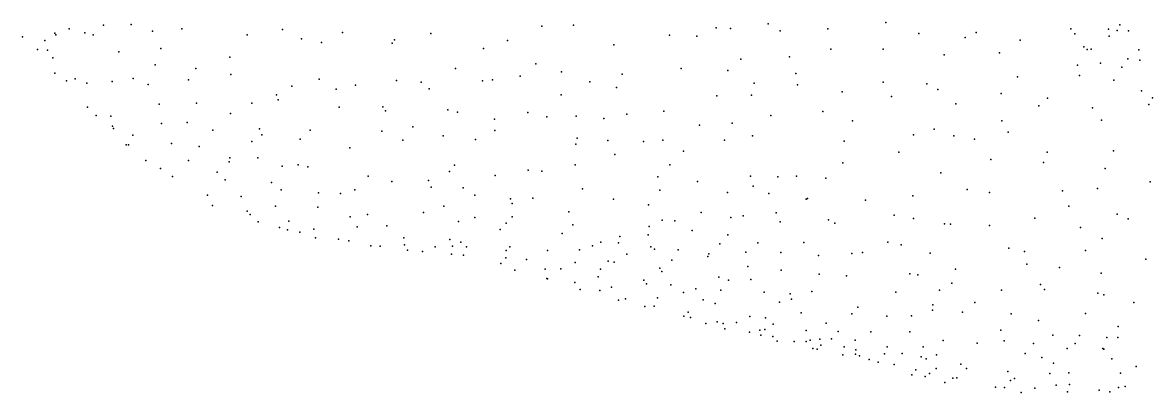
# Model space of a CAD drawing. Header units: metres. Extents: x -25 to 25, y -27.8 to 27.8.
# Drawn here: x -6.642 to -4.299, y -7.13 to -6.363 of the extents above; entities that cross this region are included whole.
import ezdxf

# ---------------------------------------------------------------- set-up
doc = ezdxf.new("R2010")
doc.units = ezdxf.units.M

msp = doc.modelspace()

# ---------------------------------------------------------------- linework, layer by layer
for p in [(-6.4743, -6.3683, -4.8825), (-6.4172, -6.3669, -5.9551), (-5.5658, -6.37, -6.3585), (-5.4996, -6.3684, -6.3891), (-5.0963, -6.3657, -4.2227), (-4.8521, -6.3629, -4.2882), (-4.3665, -6.3679, -6.8519), (-6.6424, -6.3928, -5.3778), (-6.5754, -6.385, -5.0719), (-6.5736, -6.3882, -5.7), (-6.5458, -6.3756, -5.7853), (-6.5133, -6.3839, -4.9572), (-6.4958, -6.3885, -5.8488), (-6.3729, -6.3808, -4.8027), (-6.3124, -6.3758, -6.0575), (-6.1763, -6.3885, -4.6492), (-6.1036, -6.3774, -4.5849), (-6.0639, -6.3969, -6.1939), (-5.9787, -6.3834, -6.2244), (-5.7959, -6.3855, -4.3594), (-5.3008, -6.3891, -6.5208), (-5.2443, -6.391, -6.5768), (-5.2042, -6.3736, -4.1956), (-5.1744, -6.3752, -6.6412), (-5.0714, -6.3799, -6.7194), (-4.9721, -6.3758, -6.7942), (-4.7838, -6.3858, -4.3186), (-4.6878, -6.394, -6.854), (-4.6648, -6.3832, -4.3426), (-4.4683, -6.3759, -3.3393), (-4.4598, -6.3863, -4.3775), (-4.39, -6.3763, -3.1327), (-4.3886, -6.3912, -3.8082), (-4.372, -6.3796, -3.883), (-4.3485, -6.3799, -4.3995), (-6.6115, -6.4184, -5.5091), (-6.596, -6.4002, -5.1378), (-6.5907, -6.4203, -5.2063), (-6.3559, -6.4166, -6.0038), (-6.0225, -6.4041, -4.5458), (-5.8759, -6.4057, -6.2517), (-5.8709, -6.3987, -4.4141), (-5.6867, -6.4167, -4.3083), (-5.6367, -6.3998, -6.3209), (-5.4163, -6.4094, -6.4112), (-4.9658, -6.4177, -4.2854), (-4.8576, -6.418, -6.8235), (-4.5738, -6.3996, -6.8579), (-4.4411, -6.4135, -3.4114), (-4.4342, -6.4186, -3.5398), (-4.4259, -6.4182, -3.6535), (-4.3273, -6.4192, -3.1163), (-6.5795, -6.4358, -5.6108), (-6.4425, -6.4235, -5.8911), (-6.2128, -6.4348, -4.7286), (-5.1526, -6.4389, -4.2382), (-5.0521, -6.4342, -4.2686), (-4.7308, -6.4296, -4.3601), (-4.6162, -6.4255, -4.39), (-4.3499, -6.4383, -3.193), (-4.325, -6.4411, -3.8458), (-6.3674, -6.4508, -4.8948), (-6.2828, -6.4579, -4.8207), (-5.7446, -6.458, -4.3782), (-5.5778, -6.4488, -6.3109), (-5.5247, -6.4649, -4.2718), (-5.2767, -6.4583, -4.2366), (-5.1795, -6.4625, -6.6172), (-4.4548, -6.4509, -4.4652), (-4.407, -6.4471, -3.4749), (-4.3624, -6.4556, -3.2899), (-6.5755, -6.4675, -5.3737), (-6.551, -6.484, -5.4966), (-6.5334, -6.4799, -5.2391), (-6.5091, -6.4883, -5.1573), (-6.4563, -6.4854, -5.8072), (-6.4132, -6.4789, -4.9954), (-6.2983, -6.4819, -5.9971), (-6.2103, -6.4708, -6.0686), (-6.0272, -6.4806, -6.144), (-5.8667, -6.4832, -4.4891), (-5.8161, -6.4865, -6.2086), (-5.6887, -6.484, -6.2442), (-5.6681, -6.4816, -4.3513), (-5.6107, -6.4741, -4.3075), (-5.4663, -6.4861, -6.3331), (-5.3988, -6.4698, -6.3768), (-5.125, -6.4884, -6.6529), (-5.0387, -6.4688, -6.7245), (-4.8573, -6.4866, -6.805), (-4.7667, -6.49, -6.8278), (-4.5793, -6.4754, -6.841), (-4.4504, -6.4725, -6.8341), (-4.3792, -6.4821, -4.52), (-6.382, -6.4916, -5.8852), (-6.116, -6.5128, -6.0774), (-6.0837, -6.4951, -4.6969), (-5.9921, -6.501, -4.6229), (-5.9517, -6.4925, -6.1529), (-5.799, -6.5005, -4.4543), (-5.5257, -6.5125, -6.2856), (-5.4104, -6.4979, -4.2617), (-5.1308, -6.5134, -4.3024), (-5.0355, -6.492, -4.3205), (-4.9429, -6.5067, -6.7716), (-4.7441, -6.5015, -4.419), (-4.6128, -6.5098, -4.4687), (-4.3217, -6.5042, -3.3416), (-6.3592, -6.5323, -5.0159), (-6.2816, -6.5301, -4.9136), (-6.167, -6.5299, -4.811), (-6.1126, -6.5232, -4.7548), (-5.2026, -6.5152, -6.5731), (-4.8402, -6.5163, -4.4069), (-4.707, -6.5315, -6.8212), (-4.5349, -6.5353, -6.8253), (-4.5169, -6.52, -4.5086), (-4.3069, -6.5328, -3.5812), (-4.2992, -6.5193, -3.7011), (-6.5076, -6.5382, -5.3887), (-6.4901, -6.5555, -5.5299), (-6.4595, -6.5574, -5.2513), (-6.2114, -6.5517, -5.9928), (-5.9859, -6.5385, -6.1026), (-5.8954, -6.5377, -4.5731), (-5.8897, -6.5463, -6.128), (-5.7602, -6.544, -6.1698), (-5.7402, -6.5491, -4.4608), (-5.5946, -6.5493, -4.3702), (-5.5552, -6.5587, -6.2313), (-5.4943, -6.5573, -4.3402), (-5.3893, -6.5531, -4.3016), (-5.3127, -6.5466, -6.4441), (-5.0908, -6.5556, -6.6548), (-4.9828, -6.5472, -4.3799), (-4.4231, -6.5396, -4.5583), (-6.4558, -6.5781, -5.3204), (-6.4539, -6.5824, -5.6075), (-6.354, -6.5722, -5.8252), (-6.3011, -6.5701, -5.8885), (-6.1513, -6.5834, -4.8858), (-5.8334, -6.5794, -4.5841), (-5.6635, -6.5632, -4.4229), (-5.4366, -6.5622, -6.2886), (-5.2385, -6.5759, -6.5116), (-5.1705, -6.5713, -4.3362), (-4.9211, -6.5665, -4.4211), (-4.7516, -6.5843, -6.8053), (-4.6112, -6.5668, -4.5206), (-4.4046, -6.5652, -6.8009), (-6.4141, -6.5965, -5.6656), (-6.2477, -6.586, -4.9766), (-6.1459, -6.5956, -5.9818), (-6.0666, -6.6049, -4.8595), (-6.0458, -6.586, -6.046), (-5.8975, -6.5884, -4.6588), (-5.8538, -6.6071, -6.0883), (-5.7702, -6.5982, -6.119), (-5.7029, -6.6056, -4.4923), (-5.6628, -6.5867, -6.1544), (-5.4924, -6.6025, -6.221), (-5.4289, -6.6072, -4.3603), (-5.3146, -6.6068, -4.3542), (-5.1866, -6.6071, -6.5509), (-5.1289, -6.5978, -6.6046), (-4.7945, -6.5958, -4.4878), (-4.7108, -6.598, -4.5158), (-4.6682, -6.6048, -6.8026), (-4.5985, -6.5902, -6.8089), (-6.4274, -6.6166, -5.5225), (-6.4231, -6.6165, -5.4093), (-6.3334, -6.6136, -5.1584), (-6.2762, -6.6201, -5.0955), (-6.1673, -6.6093, -4.9554), (-5.9636, -6.6225, -6.0381), (-5.4953, -6.6154, -4.3929), (-5.3544, -6.6099, -6.337), (-5.2715, -6.6294, -6.4471), (-4.9387, -6.6089, -6.7364), (-4.38, -6.629, -6.7804), (-6.3869, -6.6488, -5.5728), (-6.2981, -6.649, -5.7962), (-6.2142, -6.6519, -5.8641), (-6.2126, -6.6436, -5.074), (-6.1546, -6.6437, -5.9148), (-5.4142, -6.6367, -6.2348), (-4.941, -6.6538, -4.4874), (-4.825, -6.6315, -6.7681), (-4.6342, -6.647, -4.5892), (-4.5253, -6.653, -4.6316), (-4.5176, -6.6319, -6.7967), (-6.3565, -6.6659, -5.4137), (-6.2389, -6.6733, -5.1576), (-6.1039, -6.6607, -5.0003), (-6.0711, -6.6581, -5.9471), (-6.0506, -6.662, -4.9522), (-5.7567, -6.6719, -4.6583), (-5.7469, -6.6589, -6.0626), (-5.5936, -6.6694, -4.493), (-5.5658, -6.671, -6.1025), (-5.4964, -6.6581, -6.1571), (-5.3, -6.6581, -4.4076), (-4.7379, -6.6747, -4.5891), (-4.3975, -6.6655, -4.6896), (-6.3318, -6.6824, -5.6058), (-6.2224, -6.6894, -5.8035), (-6.1265, -6.6944, -5.857), (-5.9254, -6.6814, -5.9784), (-5.8764, -6.6929, -4.8399), (-5.8005, -6.6908, -4.749), (-5.662, -6.6803, -4.5726), (-5.3251, -6.6828, -6.2865), (-5.2429, -6.6929, -6.4008), (-5.1325, -6.6818, -4.4575), (-5.0762, -6.6826, -6.588), (-5.0372, -6.6814, -4.4854), (-4.9767, -6.686, -6.6716), (-4.3039, -6.6931, -6.723), (-6.2586, -6.7207, -5.6595), (-6.1892, -6.7236, -5.7216), (-6.1064, -6.7098, -5.1066), (-6.0285, -6.716, -5.0453), (-5.9833, -6.7175, -5.8998), (-5.9534, -6.7097, -4.9595), (-5.7952, -6.7044, -5.9854), (-5.7285, -6.7055, -6.0076), (-5.7046, -6.7212, -4.7057), (-5.481, -6.7077, -6.1015), (-5.3205, -6.7103, -4.4718), (-5.1807, -6.7151, -6.466), (-5.1273, -6.7023, -6.5251), (-5.0944, -6.7173, -4.5161), (-4.7961, -6.7223, -4.6285), (-4.6833, -6.7089, -6.7362), (-4.6374, -6.7156, -4.6651), (-4.4856, -6.7123, -4.7097), (-4.4132, -6.7068, -6.7264), (-6.2484, -6.7421, -5.4454), (-6.1182, -6.7439, -5.2049), (-6.0303, -6.7458, -5.8375), (-5.7687, -6.7439, -5.9134), (-5.6305, -6.7286, -5.9923), (-5.6269, -6.7384, -4.657), (-5.5843, -6.7274, -4.6008), (-5.4169, -6.7295, -4.5008), (-5.3446, -6.741, -6.1717), (-5.0173, -6.7296, -4.5778), (-5.0144, -6.7282, -6.6014), (-4.894, -6.7314, -4.6002), (-4.4723, -6.744, -6.7051), (-6.1767, -6.7545, -5.6328), (-6.1703, -6.7609, -5.3506), (-5.9632, -6.7656, -5.1022), (-5.9268, -6.7612, -5.8445), (-5.8106, -6.7572, -4.9191), (-5.7046, -6.7674, -4.8144), (-5.627, -6.7662, -5.9095), (-5.5096, -6.7553, -6.0134), (-5.2349, -6.7567, -4.5602), (-5.1734, -6.7671, -6.4068), (-5.1481, -6.7641, -4.5938), (-5.0796, -6.7573, -4.6168), (-4.8345, -6.7623, -6.6656), (-4.7946, -6.7697, -4.6819), (-4.5432, -6.7689, -4.7634), (-4.3721, -6.7601, -4.8137), (-4.3496, -6.7701, -6.6684), (-6.1537, -6.7763, -5.5402), (-6.1098, -6.7877, -5.459), (-6.0928, -6.7929, -5.5932), (-6.09, -6.7747, -5.6723), (-6.0384, -6.7914, -5.2943), (-5.9482, -6.787, -5.7773), (-5.8873, -6.7844, -5.1072), (-5.7383, -6.7757, -4.9037), (-5.6522, -6.7921, -4.8576), (-5.6394, -6.7791, -4.7762), (-5.501, -6.7826, -4.6781), (-5.3429, -6.786, -6.1044), (-5.3159, -6.7729, -4.6001), (-5.2896, -6.7739, -6.2014), (-5.2538, -6.7945, -4.6495), (-5.0711, -6.7763, -6.503), (-4.9713, -6.7724, -4.6504), (-4.9578, -6.7792, -6.5996), (-4.7303, -6.7804, -6.6802), (-4.7176, -6.7812, -4.7218), (-4.6371, -6.7839, -6.6802), (-4.4485, -6.7881, -4.8317), (-6.0675, -6.7979, -5.3662), (-6.0349, -6.8094, -5.4503), (-5.9872, -6.8123, -5.6126), (-5.9659, -6.8156, -5.3569), (-5.8518, -6.8094, -5.1809), (-5.7562, -6.8128, -5.7623), (-5.7333, -6.8182, -5.0916), (-5.5232, -6.8003, -4.7505), (-5.4433, -6.8187, -5.9018), (-5.404, -6.8064, -5.965), (-5.3451, -6.8032, -4.6778), (-5.18, -6.8034, -4.6666), (-4.8478, -6.8185, -4.7647), (-4.4031, -6.8111, -6.6423), (-5.9202, -6.8262, -5.5659), (-5.9005, -6.8265, -5.3809), (-5.8504, -6.824, -5.2938), (-5.8438, -6.8348, -5.5012), (-5.8131, -6.8376, -5.3936), (-5.787, -6.8281, -5.6543), (-5.7506, -6.8266, -5.1821), (-5.7216, -6.8282, -5.687), (-5.6395, -6.8355, -5.0971), (-5.6322, -6.8284, -5.7334), (-5.5535, -6.8357, -4.9766), (-5.4877, -6.8347, -5.8233), (-5.4604, -6.8263, -4.8182), (-5.4062, -6.8199, -4.7274), (-5.3394, -6.8281, -4.7532), (-5.3319, -6.8327, -6.0101), (-5.2831, -6.8342, -6.0992), (-5.196, -6.8217, -6.2653), (-5.1425, -6.8395, -6.3268), (-5.1177, -6.8202, -6.4032), (-5.0699, -6.8398, -4.7796), (-5.0221, -6.8191, -4.7206), (-4.9228, -6.842, -4.8), (-4.9007, -6.8397, -6.5673), (-4.8201, -6.8243, -6.6163), (-4.7598, -6.8411, -4.8233), (-4.5971, -6.8309, -4.8455), (-4.5644, -6.8378, -6.6386), (-4.4381, -6.8361, -4.8885), (-5.7531, -6.8436, -5.4734), (-5.7277, -6.8455, -5.5403), (-5.6502, -6.8625, -5.5293), (-5.64, -6.8513, -5.2244), (-5.5972, -6.8541, -5.6323), (-5.4967, -6.8606, -5.7139), (-5.428, -6.8577, -4.9336), (-5.4156, -6.8597, -5.7972), (-5.3894, -6.8432, -4.8488), (-5.2958, -6.8555, -4.8541), (-5.2209, -6.8481, -6.1742), (-5.2189, -6.8428, -4.7906), (-4.9917, -6.8458, -6.5114), (-4.5596, -6.864, -4.9004), (-4.3126, -6.854, -6.5881), (-5.6217, -6.8763, -5.4122), (-5.5587, -6.8745, -5.2064), (-5.5262, -6.8738, -5.6427), (-5.4436, -6.8748, -5.0252), (-5.3205, -6.8724, -5.9219), (-5.3169, -6.8795, -4.9234), (-5.1383, -6.8689, -4.8382), (-5.0691, -6.8765, -6.3702), (-4.9902, -6.8849, -4.8694), (-4.9334, -6.8883, -6.4936), (-4.8022, -6.8841, -4.8841), (-4.786, -6.886, -6.5606), (-4.7077, -6.8744, -4.8854), (-4.4922, -6.8712, -4.9225), (-4.4057, -6.8825, -4.9587), (-5.5552, -6.8937, -5.43), (-5.554, -6.8945, -5.3285), (-5.4973, -6.9022, -5.5582), (-5.449, -6.8907, -5.0987), (-5.4212, -6.9121, -5.6189), (-5.3537, -6.8976, -5.74), (-5.3486, -6.9047, -5.047), (-5.2983, -6.9068, -5.8536), (-5.1987, -6.8912, -4.9012), (-5.1787, -6.8973, -6.1195), (-5.1319, -6.8957, -6.2092), (-4.7154, -6.9035, -6.5536), (-4.531, -6.9065, -6.5575), (-5.4863, -6.9165, -5.3491), (-5.4451, -6.9188, -5.2595), (-5.3255, -6.9338, -5.6492), (-5.2715, -6.9229, -5.0571), (-5.2462, -6.9155, -5.9427), (-5.1943, -6.9182, -4.9784), (-5.1045, -6.9221, -4.9667), (-5.0508, -6.9255, -6.2845), (-5.0058, -6.9205, -6.3734), (-4.8314, -6.922, -4.9506), (-4.7409, -6.9178, -4.9487), (-4.6122, -6.9181, -4.9853), (-4.5227, -6.9166, -4.9927), (-4.4123, -6.9245, -5.0319), (-4.3999, -6.9278, -6.513), (-5.4067, -6.939, -5.4049), (-5.392, -6.9363, -5.5112), (-5.3517, -6.9519, -5.3381), (-5.3328, -6.9514, -5.5483), (-5.2311, -6.9383, -5.87), (-5.2063, -6.9457, -5.086), (-5.0728, -6.943, -6.1656), (-5.0477, -6.9369, -5.0069), (-4.9103, -6.9534, -5.0321), (-4.7554, -6.9593, -6.4821), (-4.7545, -6.9482, -5.0146), (-4.6675, -6.9434, -6.5058), (-4.3374, -6.9436, -5.0622), (-5.2708, -6.972, -5.4312), (-5.2622, -6.964, -5.2605), (-5.2575, -6.9747, -5.5857), (-5.1338, -6.973, -5.1438), (-5.1019, -6.9758, -5.9671), (-5.0275, -6.9654, -6.2264), (-4.9224, -6.9669, -6.3479), (-4.8502, -6.9717, -6.4), (-4.7985, -6.9713, -5.0723), (-4.6932, -6.9635, -5.0669), (-4.5919, -6.9671, -6.4821), (-4.5353, -6.9809, -5.1071), (-4.4378, -6.9663, -5.0941), (-5.2252, -6.9873, -5.3632), (-5.2022, -6.9839, -5.2952), (-5.1894, -6.9874, -5.6784), (-5.1861, -6.9984, -5.4611), (-5.162, -6.9851, -5.7879), (-5.1349, -7.0055, -5.6372), (-5.1137, -7.0013, -5.725), (-5.1029, -6.9999, -5.2968), (-5.0859, -6.9889, -5.8989), (-5.0171, -7.0018, -6.0448), (-4.9755, -6.9864, -5.1219), (-4.9506, -7.0036, -6.2419), (-4.8833, -7.0046, -6.2781), (-4.8022, -7.0042, -6.3465), (-4.6137, -7.0012, -5.1416), (-4.3701, -6.9932, -6.4218), (-5.1116, -7.0111, -5.4312), (-5.0863, -7.0145, -5.3643), (-5.0775, -7.0239, -5.5866), (-5.0423, -7.0248, -5.734), (-5.0172, -7.0248, -5.8348), (-5.0091, -7.022, -5.9359), (-4.9887, -7.0197, -5.2977), (-4.965, -7.0187, -6.144), (-4.9154, -7.022, -5.2774), (-4.7331, -7.0224, -5.2224), (-4.6628, -7.0283, -6.3375), (-4.6069, -7.0232, -5.23), (-4.5457, -7.0286, -6.3618), (-4.5055, -7.0113, -5.1761), (-4.4594, -7.0287, -5.2513), (-4.4507, -7.0119, -6.393), (-4.3938, -7.0163, -5.2038), (-4.3708, -7.0166, -6.3558), (-5.0038, -7.0392, -5.5479), (-4.9945, -7.0408, -5.6511), (-4.9869, -7.0321, -5.3801), (-4.941, -7.052, -5.8379), (-4.9386, -7.0353, -6.0717), (-4.9149, -7.0506, -5.9713), (-4.914, -7.042, -5.4051), (-4.8549, -7.0505, -6.0963), (-4.8493, -7.0359, -6.2136), (-4.8179, -7.0498, -5.402), (-4.7745, -7.0354, -5.2913), (-4.7467, -7.0521, -5.3635), (-4.5632, -7.0498, -6.2892), (-4.4761, -7.0389, -6.315), (-4.4022, -7.0389, -5.2928), (-4.3998, -7.0407, -6.2958), (-4.907, -7.0546, -5.5604), (-4.8864, -7.0622, -5.7574), (-4.8683, -7.0673, -5.8406), (-4.835, -7.0726, -5.6455), (-4.779, -7.0562, -6.183), (-4.7685, -7.0608, -5.4605), (-4.6966, -7.0717, -6.1627), (-4.5282, -7.0579, -5.3688), (-4.5042, -7.0694, -6.2318), (-4.3835, -7.0607, -5.3892), (-4.7978, -7.0934, -5.7799), (-4.79, -7.0833, -6.0232), (-4.7702, -7.0973, -5.7083), (-4.7618, -7.0908, -5.588), (-4.748, -7.0808, -6.0967), (-4.685, -7.0805, -5.5051), (-4.599, -7.0867, -6.1516), (-4.5121, -7.0908, -6.161), (-4.4722, -7.0898, -5.503), (-4.3651, -7.09, -5.5055), (-4.3327, -7.0765, -6.1527), (-4.7297, -7.1098, -5.8521), (-4.7128, -7.1009, -5.6408), (-4.7047, -7.1001, -6.0367), (-4.6246, -7.1196, -5.9237), (-4.606, -7.12, -5.9952), (-4.5936, -7.1054, -6.0765), (-4.5853, -7.1015, -5.5547), (-4.5431, -7.1211, -5.6707), (-4.4986, -7.1152, -5.6159), (-4.4714, -7.1141, -6.0554), (-4.3695, -7.1201, -6.0089), (-4.3555, -7.1178, -5.6605), (-4.5711, -7.1302, -5.8109), (-4.475, -7.1293, -5.7565), (-4.4093, -7.1254, -5.9452), (-4.3872, -7.1292, -5.8525)]:
    msp.add_point(p)

doc.saveas('drawing.dxf')
